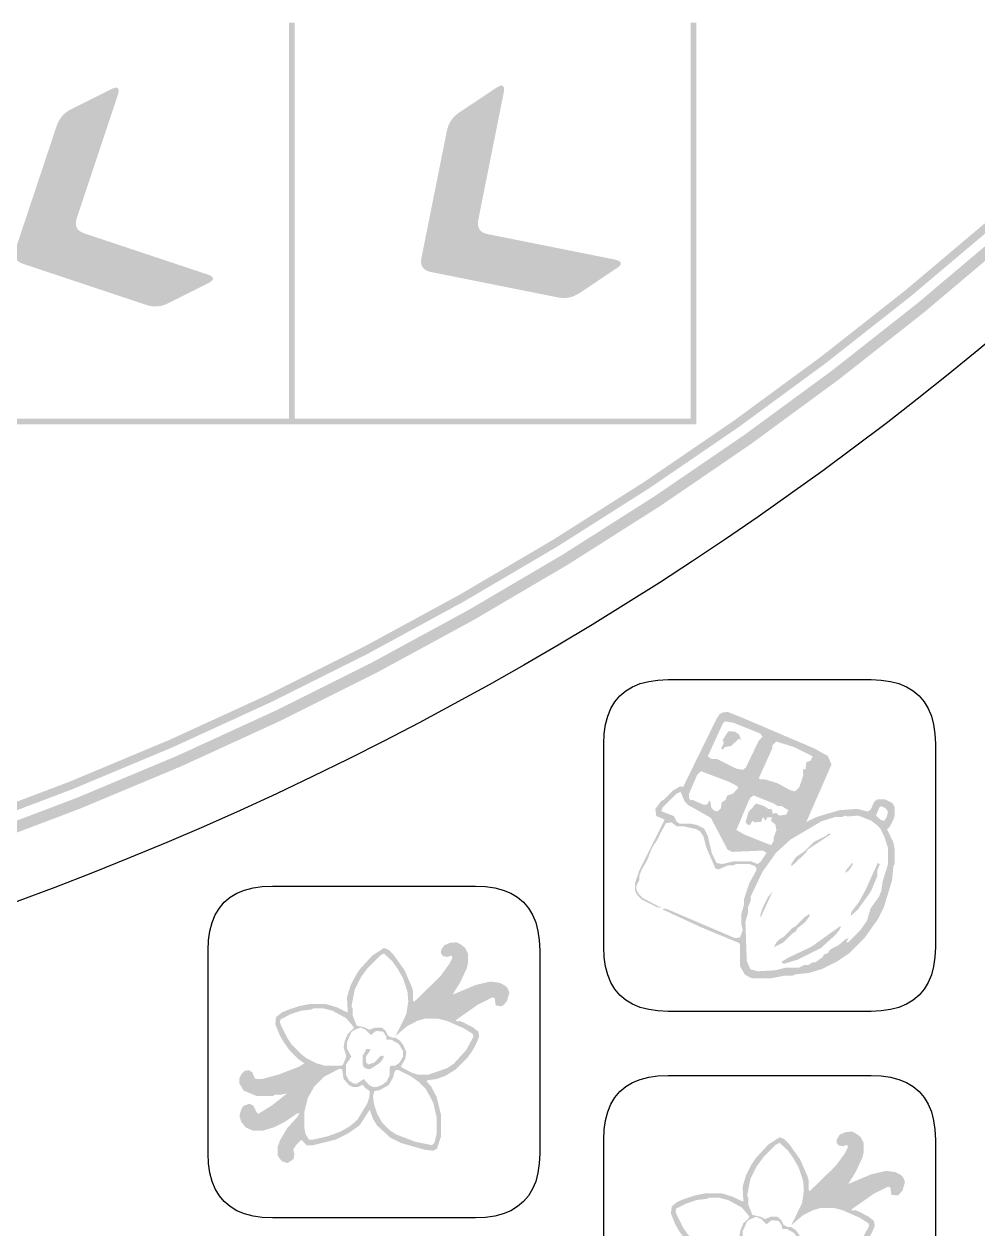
# Model space of a CAD drawing. Header units: millimetres. Extents: x 5 to 414, y 6 to 775.
# Drawn here: x 276.2 to 331.6, y 384.2 to 454.2 of the extents above; entities that cross this region are included whole.
import ezdxf

# ---------------------------------------------------------------- set-up
doc = ezdxf.new("R2010")
doc.units = ezdxf.units.MM
doc.layers.add('CUT', color=1, linetype='Continuous')
doc.layers.add('RASTER', color=7, linetype='Continuous')

msp = doc.modelspace()

# ---------------------------------------------------------------- hatches: boundary and pattern name
at = {"layer": 'RASTER'}
for points in [[(395.28, 562.756), (394.491, 556.497), (393.492, 550.267), (392.282, 544.076), (390.863, 537.929), (389.237, 531.833), (387.405, 525.796), (385.37, 519.824), (383.135, 513.925), (380.701, 508.104), (378.071, 502.37), (375.249, 496.727), (372.237, 491.184), (369.04, 485.745), (365.66, 480.418), (362.102, 475.209), (358.369, 470.122), (354.467, 465.165), (350.399, 460.343), (346.17, 455.662), (341.785, 451.126), (337.249, 446.741), (332.568, 442.512), (327.746, 438.444), (322.789, 434.542), (317.702, 430.809), (312.493, 427.251), (307.166, 423.871), (301.727, 420.674), (296.183, 417.662), (290.541, 414.84), (284.807, 412.21), (278.986, 409.776), (273.087, 407.541), (267.115, 405.506), (261.078, 403.674), (254.982, 402.048), (248.835, 400.629), (242.644, 399.419), (236.414, 398.42), (230.155, 397.631), (230.105, 398.096), (236.348, 398.882), (242.562, 399.879), (248.738, 401.086), (254.87, 402.501), (260.95, 404.123), (266.972, 405.95), (272.929, 407.98), (278.813, 410.21), (284.619, 412.638), (290.339, 415.261), (295.968, 418.076), (301.497, 421.08), (306.922, 424.27), (312.236, 427.641), (317.432, 431.19), (322.506, 434.913), (327.451, 438.806), (332.261, 442.864), (336.931, 447.082), (341.455, 451.456), (345.829, 455.98), (350.047, 460.65), (354.105, 465.46), (357.998, 470.405), (361.721, 475.478), (365.27, 480.675), (368.641, 485.989), (371.831, 491.414), (374.835, 496.943), (377.65, 502.572), (380.273, 508.292), (382.701, 514.098), (384.931, 519.982), (386.961, 525.939), (388.787, 531.961), (390.41, 538.041), (391.825, 544.173), (393.032, 550.349), (394.029, 556.563), (394.815, 562.806)], [(396.487, 562.625), (395.693, 556.324), (394.687, 550.055), (393.469, 543.823), (392.041, 537.636), (390.404, 531.5), (388.561, 525.424), (386.513, 519.413), (384.263, 513.475), (381.813, 507.617), (379.166, 501.845), (376.325, 496.166), (373.294, 490.586), (370.076, 485.112), (366.674, 479.751), (363.093, 474.507), (359.336, 469.388), (355.408, 464.398), (351.314, 459.545), (347.057, 454.833), (342.644, 450.267), (338.078, 445.854), (333.366, 441.597), (328.513, 437.503), (323.523, 433.575), (318.404, 429.818), (313.16, 426.237), (307.799, 422.835), (302.325, 419.617), (296.745, 416.586), (291.066, 413.745), (285.294, 411.098), (279.436, 408.648), (273.498, 406.398), (267.487, 404.35), (261.411, 402.507), (255.275, 400.87), (249.088, 399.442), (242.856, 398.224), (236.587, 397.218), (230.286, 396.424), (230.216, 397.074), (236.494, 397.865), (242.742, 398.868), (248.952, 400.081), (255.118, 401.504), (261.232, 403.135), (267.287, 404.972), (273.277, 407.013), (279.194, 409.256), (285.031, 411.697), (290.783, 414.335), (296.443, 417.165), (302.003, 420.186), (307.458, 423.393), (312.801, 426.783), (318.026, 430.352), (323.128, 434.095), (328.1, 438.01), (332.936, 442.09), (337.632, 446.331), (342.182, 450.729), (346.58, 455.279), (350.821, 459.975), (354.901, 464.811), (358.815, 469.783), (362.559, 474.885), (366.128, 480.11), (369.518, 485.453), (372.725, 490.908), (375.746, 496.468), (378.576, 502.128), (381.214, 507.879), (383.655, 513.717), (385.898, 519.634), (387.939, 525.624), (389.776, 531.679), (391.407, 537.793), (392.83, 543.959), (394.043, 550.169), (395.046, 556.417), (395.837, 562.695)], [(291.562, 454.323), (291.888, 454.323), (291.888, 431.299), (291.562, 431.299)], [(314.912, 454.323), (315.238, 454.323), (315.238, 431.299), (314.912, 431.299)], [(286.8, 439.691), (286.946, 439.634), (287.051, 439.574), (287.116, 439.512), (287.141, 439.446), (287.126, 439.378), (287.07, 439.307), (286.974, 439.233), (286.838, 439.156), (284.54, 438.007), (284.383, 437.937), (284.225, 437.884), (284.065, 437.848), (283.904, 437.828), (283.742, 437.825), (283.579, 437.838), (283.415, 437.869), (283.249, 437.916), (276.12, 440.292), (275.968, 440.354), (275.843, 440.431), (275.746, 440.521), (275.677, 440.624), (275.635, 440.742), (275.621, 440.874), (275.635, 441.019), (275.677, 441.178), (278.053, 448.307), (278.115, 448.468), (278.189, 448.618), (278.276, 448.756), (278.376, 448.884), (278.488, 449.001), (278.613, 449.107), (278.751, 449.201), (278.901, 449.285), (281.199, 450.434), (281.342, 450.497), (281.459, 450.529), (281.549, 450.531), (281.613, 450.503), (281.651, 450.444), (281.661, 450.354), (281.646, 450.234), (281.604, 450.083), (279.227, 442.953), (279.186, 442.794), (279.172, 442.649), (279.186, 442.517), (279.227, 442.4), (279.296, 442.296), (279.393, 442.206), (279.518, 442.13), (279.67, 442.067)], [(310.484, 440.552), (310.636, 440.514), (310.749, 440.468), (310.821, 440.414), (310.854, 440.352), (310.847, 440.282), (310.801, 440.205), (310.714, 440.119), (310.588, 440.026), (308.451, 438.601), (308.304, 438.513), (308.153, 438.44), (308, 438.384), (307.843, 438.344), (307.682, 438.321), (307.519, 438.314), (307.352, 438.324), (307.182, 438.35), (299.813, 439.824), (299.654, 439.867), (299.521, 439.927), (299.413, 440.004), (299.332, 440.099), (299.276, 440.21), (299.246, 440.339), (299.242, 440.485), (299.263, 440.648), (300.737, 448.017), (300.778, 448.184), (300.833, 448.342), (300.903, 448.491), (300.986, 448.63), (301.083, 448.759), (301.194, 448.88), (301.318, 448.991), (301.457, 449.093), (303.594, 450.518), (303.729, 450.598), (303.841, 450.645), (303.93, 450.658), (303.997, 450.637), (304.042, 450.583), (304.063, 450.495), (304.063, 450.374), (304.04, 450.219), (302.566, 442.85), (302.544, 442.687), (302.549, 442.541), (302.579, 442.412), (302.635, 442.301), (302.716, 442.206), (302.824, 442.129), (302.957, 442.069), (303.115, 442.026)], [(268.212, 431.299), (291.888, 431.299), (291.888, 430.973), (268.212, 430.973)], [(291.562, 431.299), (315.238, 431.299), (315.238, 430.973), (291.562, 430.973)]]:
    msp.add_hatch(color=7, dxfattribs=at).paths.add_polyline_path(points)
h = msp.add_hatch(color=7, dxfattribs=at)
h.paths.add_polyline_path([(316.791, 414.235), (317.081, 414.258), (317.863, 413.945), (322.085, 412.147), (322.89, 411.701), (323.101, 411.209), (321.639, 407.87), (322.241, 408.159), (323.57, 408.55), (324.587, 408.628), (325.212, 408.472), (325.392, 408.605), (325.58, 409.043), (325.76, 409.176), (326.229, 409.176), (326.643, 408.965), (326.776, 408.707), (326.776, 408.237), (326.698, 408.003), (326.487, 407.588), (326.331, 407.432), (326.698, 406.674), (326.776, 406.283), (326.776, 405.423), (326.698, 405.266), (326.62, 404.484), (326.151, 402.92), (325.783, 402.193), (325.001, 401.099), (324.141, 400.239), (323.437, 399.769), (322.554, 399.324), (321.772, 399.089), (320.99, 399.011), (320.834, 398.933), (320.365, 398.933), (319.583, 398.776), (318.488, 398.776), (318.074, 398.988), (317.784, 399.48), (317.784, 400.731), (317.73, 400.833), (315.517, 401.748), (313.273, 402.788), (313.406, 402.842), (313.64, 402.764), (317.472, 401.122), (317.761, 401.146), (317.863, 401.357), (317.941, 401.591), (317.863, 401.904), (317.863, 402.53), (318.019, 403.077), (318.019, 403.39), (318.332, 404.328), (318.723, 405.032), (318.723, 405.188), (318.668, 405.29), (318.332, 405.423), (317.55, 405.423), (317.393, 405.344), (317.081, 405.344), (316.533, 405.11), (316.353, 405.165), (315.83, 406.361), (315.65, 407.041), (315.462, 407.323), (315.204, 407.455), (314.5, 407.612), (314.109, 407.612), (313.797, 407.846), (313.46, 407.792), (312.96, 406.806), (312.679, 406.384), (312.389, 405.657), (312.076, 405.11), (311.92, 404.719), (311.92, 404.484), (311.764, 404.171), (311.764, 403.937), (311.897, 403.679), (312.131, 403.444), (313.226, 402.866), (312.937, 402.92), (312.053, 403.366), (311.818, 403.601), (311.686, 403.859), (311.686, 404.328), (311.92, 405.032), (313.406, 408.003), (312.913, 408.214), (312.858, 408.628), (313.195, 409.074), (313.351, 409.152), (313.851, 409.668), (314.289, 409.934), (314.477, 409.903), (316.432, 413.891), (316.588, 414.125)])
h.paths.add_polyline_path([(316.924, 413.711), (316.791, 413.609), (315.908, 411.678), (316.142, 411.521), (316.455, 411.521), (317.55, 410.974), (317.941, 410.896), (318.121, 411.029), (318.856, 412.561), (319.09, 412.827), (318.957, 413.007), (317.393, 413.632)], flags=0)
h.paths.add_polyline_path([(317.104, 413.14), (317.495, 413.109), (317.73, 412.952), (317.808, 412.718), (317.917, 412.639), (317.706, 412.694), (317.26, 412.28), (316.924, 412.225), (316.768, 412.069), (316.69, 412.147), (316.846, 412.46), (316.768, 412.616)], flags=0)
h.paths.add_polyline_path([(319.895, 412.538), (319.661, 412.303), (319.661, 412.147), (318.879, 410.427), (318.957, 410.349), (319.192, 410.349), (319.974, 410.114), (320.677, 409.723), (320.99, 409.645), (321.225, 409.879), (321.459, 410.583), (321.436, 410.919), (321.592, 410.919), (321.639, 411.342), (321.874, 411.42), (322.007, 411.678), (320.912, 412.225)], flags=0)
h.paths.add_polyline_path([(315.517, 410.818), (315.282, 410.583), (314.813, 409.488), (314.813, 409.254), (314.915, 409.121), (315.024, 409.152), (315.673, 408.863), (315.884, 408.886), (315.986, 409.097), (316.064, 409.019), (316.119, 408.683), (316.275, 408.527), (316.455, 408.472), (316.666, 408.652), (316.713, 408.996), (316.948, 409.152), (317.026, 409.387), (317.37, 409.512), (317.683, 409.856), (317.573, 409.981), (317.159, 410.192)], flags=0)
h.paths.add_polyline_path([(314.321, 409.621), (314.086, 409.512), (313.304, 408.73), (313.195, 408.495), (313.93, 408.214), (314.086, 407.901), (314.266, 407.768), (314.891, 407.768), (315.282, 407.69), (315.697, 407.479), (315.908, 407.065), (316.142, 406.048), (316.432, 405.477), (316.768, 405.423), (317.393, 405.579), (318.41, 405.579), (318.801, 405.423), (318.981, 405.555), (319.325, 406.072), (319.114, 406.204), (317.315, 406.126), (317.057, 406.259), (316.088, 408.104), (314.79, 408.839), (314.555, 409.074)], flags=0)
h.paths.add_polyline_path([(318.566, 409.41), (318.386, 409.277), (318.253, 409.019), (317.573, 407.401), (318.019, 407.143), (319.583, 406.517), (319.739, 406.752), (319.739, 406.986), (319.895, 407.377), (319.841, 407.714), (319.583, 407.925), (319.637, 408.136), (319.372, 408.136), (319.27, 407.925), (319.114, 408.159), (319.012, 407.87), (318.644, 407.846), (318.488, 407.925), (318.386, 407.714), (318.253, 407.69), (318.097, 407.846), (318.277, 408.448), (318.723, 408.941), (319.192, 408.785), (319.426, 408.628), (319.637, 408.605), (319.684, 408.339), (319.895, 408.394), (320.052, 408.237), (320.466, 408.292), (320.599, 408.55), (320.208, 408.785), (319.974, 408.785), (319.739, 408.941)], flags=0)
h.paths.add_polyline_path([(325.994, 408.785), (325.893, 408.73), (325.682, 408.237), (325.971, 407.979), (326.151, 407.925), (326.307, 408.159), (326.385, 408.472), (326.252, 408.652)], flags=0)
h.paths.add_polyline_path([(323.883, 408.237), (323.727, 408.159), (323.336, 408.159), (322.554, 407.925), (320.732, 406.853), (319.872, 406.072), (319.09, 404.977), (318.41, 403.546), (318.41, 403.311), (318.253, 402.92), (318.253, 402.608), (318.097, 402.06), (318.175, 399.793), (318.386, 399.3), (318.824, 399.191), (319.817, 399.246), (320.443, 399.402), (321.225, 399.402), (321.537, 399.558), (321.772, 399.558), (322.007, 399.715), (322.163, 399.715), (322.577, 400.004), (322.656, 400.16), (322.89, 400.239), (323, 400.442), (323.516, 400.708), (323.938, 401.067), (324.094, 401.099), (323.961, 400.888), (324.063, 400.864), (324.767, 401.568), (325.158, 402.115), (325.369, 402.842), (325.861, 403.523), (325.994, 403.859), (326.072, 404.406), (326.385, 405.423), (326.385, 406.361), (326.174, 407.01), (325.94, 407.479), (325.705, 407.714), (325.392, 407.948), (324.665, 408.237), (324.016, 408.183)], flags=0)
h.paths.add_polyline_path([(322.89, 407.197), (323.078, 407.166), (321.717, 406.259), (321.639, 406.103), (320.779, 405.29), (320.756, 405.423), (321.045, 405.837), (321.514, 406.15), (322.061, 406.697), (322.843, 407.088)], flags=0)
h.paths.add_polyline_path([(324.298, 405.477), (324.352, 405.423), (324.141, 405.086), (323.907, 404.899), (323.938, 405.055)], flags=0)
h.paths.add_polyline_path([(325.783, 405.477), (325.916, 405.423), (325.76, 405.032), (325.76, 404.719), (325.392, 403.835), (324.642, 402.788), (324.219, 402.397), (324.251, 402.631), (324.689, 403.21), (325.079, 403.913)], flags=0)
h.paths.add_polyline_path([(319.684, 403.835), (318.981, 402.318), (318.957, 402.451), (319.114, 402.92), (319.403, 403.491)], flags=0)
h.paths.add_polyline_path([(321.795, 402.506), (321.85, 402.451), (321.795, 402.35), (321.561, 402.037), (321.123, 401.693), (321.014, 401.49), (320.81, 401.38), (320.31, 400.864), (319.763, 400.598), (319.872, 400.833), (320.107, 401.067), (320.31, 401.177), (320.81, 401.693), (321.014, 401.802), (321.514, 402.318)], flags=0)
h.paths.add_polyline_path([(323.594, 401.802), (323.649, 401.748), (323.594, 401.646), (323.359, 401.333), (322.499, 400.551), (321.147, 399.871), (320.365, 399.636), (320.232, 399.66), (320.232, 399.769), (320.576, 399.973), (321.952, 400.629)], flags=0)
h = msp.add_hatch(color=7, dxfattribs=at)
h.paths.add_polyline_path([(300.944, 400.851), (301.315, 400.87), (301.53, 400.76), (301.791, 400.564), (301.966, 400.219), (301.966, 399.633), (301.901, 399.373), (301.53, 398.572), (301.074, 397.829), (302.422, 398.396), (303.269, 398.591), (303.79, 398.526), (304.135, 398.35), (304.265, 398.22), (304.376, 397.94), (304.226, 397.439), (304.005, 397.204), (303.92, 397.159), (303.575, 397.204), (303.529, 397.615), (303.399, 397.68), (302.533, 397.243), (301.27, 396.358), (301.335, 396.267), (301.445, 396.312), (301.641, 396.247), (302.246, 395.941), (302.572, 395.681), (302.618, 395.401), (302.487, 395.075), (302.246, 394.6), (301.921, 394.144), (301.27, 393.493), (300.664, 393.122), (300.143, 392.926), (299.622, 392.861), (299.557, 392.796), (299.837, 392.49), (300.143, 391.884), (300.404, 390.842), (300.404, 389.605), (300.163, 388.869), (299.948, 388.759), (299.427, 388.824), (298.059, 389.214), (297.454, 389.521), (296.672, 390.237), (296.431, 390.647), (296.256, 391.148), (295.67, 390.237), (295.018, 389.781), (294.283, 389.41), (292.98, 389.084), (292.59, 389.084), (292.283, 389.39), (291.984, 389.104), (291.808, 388.824), (291.873, 388.563), (291.828, 388.283), (291.483, 388.042), (291.137, 388.153), (290.896, 388.498), (290.896, 388.954), (291.027, 389.345), (291.463, 390.081), (292.023, 390.693), (292.179, 390.953), (292.049, 390.927), (291.307, 390.432), (290.701, 390.126), (290.05, 389.931), (289.464, 389.931), (289.054, 390.107), (288.793, 390.432), (288.683, 390.777), (288.793, 391.188), (288.897, 391.344), (289.073, 391.428), (289.269, 391.494), (289.483, 391.383), (289.705, 390.953), (289.79, 390.908), (290.59, 391.409), (291.463, 392.099), (291.092, 392.015), (290.766, 392.015), (290.636, 391.949), (289.659, 391.949), (288.923, 392.255), (288.683, 392.666), (288.683, 392.991), (288.793, 393.206), (288.989, 393.402), (289.203, 393.447), (289.418, 393.336), (289.575, 392.972), (289.659, 392.926), (289.985, 392.926), (290.962, 393.187), (292.134, 393.642), (292.459, 393.838), (292.114, 394.079), (291.593, 394.6), (291.268, 395.055), (291.027, 395.466), (290.766, 396.117), (290.812, 396.527), (291.137, 396.788), (291.548, 396.963), (292.134, 397.159), (292.785, 397.289), (293.697, 397.289), (294.348, 397.094), (294.979, 396.788), (294.934, 397.68), (295.129, 398.331), (295.435, 398.936), (295.696, 399.327), (296.412, 400.109), (297.083, 400.545), (297.363, 400.434), (297.623, 400.174), (298.274, 399.262), (298.711, 398.266), (298.776, 398.005), (298.776, 397.484), (298.841, 397.419), (300.358, 398.897), (300.879, 399.614), (301.055, 399.959), (301.035, 400.069), (300.925, 400.089), (300.794, 400.024), (300.514, 400.069), (300.404, 400.219), (300.404, 400.415), (300.579, 400.695)])
h.paths.add_polyline_path([(297.083, 400.219), (296.868, 400.109), (296.151, 399.392), (295.761, 398.871), (295.39, 398.136), (295.194, 397.159), (295.259, 397.029), (295.259, 396.638), (295.5, 396.032), (295.976, 395.922), (296.236, 395.791), (296.562, 395.922), (296.952, 395.922), (297.167, 395.746), (297.324, 395.446), (297.538, 395.335), (297.734, 395.335), (298.014, 395.16), (298.209, 394.899), (298.385, 394.489), (298.32, 394.098), (298.059, 393.642), (298.645, 393.317), (299.036, 393.187), (299.687, 393.187), (300.749, 393.558), (301.139, 393.818), (301.856, 394.6), (302.292, 395.401), (302.246, 395.55), (301.725, 395.876), (300.729, 396.312), (300.208, 396.442), (299.492, 396.442), (299.036, 396.312), (298.431, 396.006), (297.753, 395.42), (298.385, 396.703), (298.496, 397.439), (298.45, 398.005), (298.19, 398.787), (297.884, 399.327), (297.558, 399.783)], flags=0)
h.paths.add_polyline_path([(292.98, 397.029), (292.85, 396.963), (292.264, 396.898), (291.678, 396.703), (291.072, 396.397), (291.027, 396.247), (291.092, 396.052), (291.463, 395.316), (291.723, 394.925), (292.31, 394.339), (292.57, 394.144), (293.176, 393.838), (293.631, 393.708), (294.608, 393.708), (294.693, 393.753), (294.869, 394.163), (294.869, 394.359), (294.738, 394.749), (294.804, 395.14), (294.979, 395.55), (295.279, 395.837), (295.324, 395.922), (295.279, 396.006), (294.888, 396.462), (294.087, 396.898), (293.566, 397.029)], flags=0)
h.paths.add_polyline_path([(295.715, 395.922), (295.305, 395.746), (295.175, 395.615), (294.934, 395.075), (294.934, 394.684), (295.194, 394.228), (294.869, 393.773), (294.869, 393.187), (295.044, 392.842), (295.324, 392.666), (295.52, 392.666), (295.911, 392.926), (296.217, 392.581), (296.431, 392.47), (296.692, 392.47), (296.972, 392.581), (297.232, 392.776), (297.408, 393.122), (297.428, 393.688), (297.734, 393.708), (297.975, 393.857), (298.19, 394.228), (298.19, 394.554), (297.949, 394.964), (297.538, 395.205), (297.232, 395.225), (297.213, 395.401), (297.037, 395.681), (296.627, 395.726), (296.321, 395.485), (295.995, 395.811)], flags=0)
h.paths.add_polyline_path([(296.06, 394.665), (296.236, 394.684), (296.301, 394.619), (296.041, 394.228), (296.041, 393.903), (296.171, 393.773), (296.516, 393.883), (296.868, 394.248), (297.017, 394.294), (297.083, 394.228), (296.972, 394.014), (296.777, 393.818), (296.301, 393.512), (296.106, 393.512), (295.93, 393.597), (295.845, 393.773), (295.845, 394.294)], flags=0)
h.paths.add_polyline_path([(294.478, 393.512), (293.612, 393.076), (293.026, 392.49), (292.655, 391.819), (292.459, 391.038), (292.459, 390.061), (292.524, 389.735), (292.72, 389.41), (292.98, 389.41), (293.827, 389.605), (294.543, 389.866), (295.084, 390.172), (295.539, 390.562), (296.106, 391.494), (296.236, 391.884), (296.256, 392.229), (296.021, 392.386), (295.845, 392.601), (295.585, 392.47), (295.259, 392.47), (295.044, 392.581), (294.738, 392.926), (294.654, 393.493)], flags=0)
h.paths.add_polyline_path([(297.799, 393.447), (297.714, 393.402), (297.604, 392.991), (297.363, 392.581), (296.822, 392.275), (296.542, 392.229), (296.497, 392.145), (296.451, 391.93), (296.497, 391.494), (296.692, 390.908), (296.998, 390.367), (297.389, 389.976), (297.779, 389.716), (298.906, 389.28), (299.883, 389.084), (300.013, 389.214), (300.143, 389.735), (300.143, 390.712), (299.948, 391.559), (299.511, 392.36), (299.121, 392.75), (298.665, 393.076), (297.929, 393.447)], flags=0)
h = msp.add_hatch(color=7, dxfattribs=at)
h.paths.add_polyline_path([(323.944, 389.851), (324.315, 389.87), (324.53, 389.76), (324.791, 389.564), (324.966, 389.219), (324.966, 388.633), (324.901, 388.373), (324.53, 387.572), (324.074, 386.829), (325.422, 387.396), (326.269, 387.591), (326.79, 387.526), (327.135, 387.35), (327.265, 387.22), (327.376, 386.94), (327.226, 386.439), (327.005, 386.204), (326.92, 386.159), (326.575, 386.204), (326.529, 386.615), (326.399, 386.68), (325.533, 386.243), (324.27, 385.358), (324.335, 385.267), (324.445, 385.312), (324.641, 385.247), (325.246, 384.941), (325.572, 384.681), (325.618, 384.401), (325.487, 384.075), (325.246, 383.6), (324.921, 383.144), (324.27, 382.493), (323.664, 382.122), (323.143, 381.926), (322.622, 381.861), (322.557, 381.796), (322.837, 381.49), (323.143, 380.884), (323.404, 379.842), (323.404, 378.605), (323.163, 377.869), (322.948, 377.759), (322.427, 377.824), (321.059, 378.214), (320.454, 378.521), (319.672, 379.237), (319.431, 379.647), (319.256, 380.148), (318.67, 379.237), (318.018, 378.781), (317.283, 378.41), (315.98, 378.084), (315.59, 378.084), (315.283, 378.39), (314.984, 378.104), (314.808, 377.824), (314.873, 377.563), (314.828, 377.283), (314.483, 377.042), (314.137, 377.153), (313.896, 377.498), (313.896, 377.954), (314.027, 378.345), (314.463, 379.081), (315.023, 379.693), (315.179, 379.953), (315.049, 379.927), (314.307, 379.432), (313.701, 379.126), (313.05, 378.931), (312.464, 378.931), (312.054, 379.107), (311.793, 379.432), (311.683, 379.777), (311.793, 380.188), (311.897, 380.344), (312.073, 380.428), (312.269, 380.494), (312.483, 380.383), (312.705, 379.953), (312.79, 379.908), (313.59, 380.409), (314.463, 381.099), (314.092, 381.015), (313.766, 381.015), (313.636, 380.949), (312.659, 380.949), (311.923, 381.255), (311.683, 381.666), (311.683, 381.991), (311.793, 382.206), (311.989, 382.402), (312.203, 382.447), (312.418, 382.336), (312.575, 381.972), (312.659, 381.926), (312.985, 381.926), (313.962, 382.187), (315.134, 382.642), (315.459, 382.838), (315.114, 383.079), (314.593, 383.6), (314.268, 384.055), (314.027, 384.466), (313.766, 385.117), (313.812, 385.527), (314.137, 385.788), (314.548, 385.963), (315.134, 386.159), (315.785, 386.289), (316.697, 386.289), (317.348, 386.094), (317.979, 385.788), (317.934, 386.68), (318.129, 387.331), (318.435, 387.936), (318.696, 388.327), (319.412, 389.109), (320.083, 389.545), (320.363, 389.434), (320.623, 389.174), (321.274, 388.262), (321.711, 387.266), (321.776, 387.005), (321.776, 386.484), (321.841, 386.419), (323.358, 387.897), (323.879, 388.614), (324.055, 388.959), (324.035, 389.069), (323.925, 389.089), (323.794, 389.024), (323.514, 389.069), (323.404, 389.219), (323.404, 389.415), (323.579, 389.695)])
h.paths.add_polyline_path([(320.083, 389.219), (319.868, 389.109), (319.151, 388.392), (318.761, 387.871), (318.39, 387.136), (318.194, 386.159), (318.259, 386.029), (318.259, 385.638), (318.5, 385.032), (318.976, 384.922), (319.236, 384.791), (319.562, 384.922), (319.952, 384.922), (320.167, 384.746), (320.324, 384.446), (320.538, 384.335), (320.734, 384.335), (321.014, 384.16), (321.209, 383.899), (321.385, 383.489), (321.32, 383.098), (321.059, 382.642), (321.645, 382.317), (322.036, 382.187), (322.687, 382.187), (323.749, 382.558), (324.139, 382.818), (324.856, 383.6), (325.292, 384.401), (325.246, 384.55), (324.725, 384.876), (323.729, 385.312), (323.208, 385.442), (322.492, 385.442), (322.036, 385.312), (321.431, 385.006), (320.753, 384.42), (321.385, 385.703), (321.496, 386.439), (321.45, 387.005), (321.19, 387.787), (320.884, 388.327), (320.558, 388.783)], flags=0)
h.paths.add_polyline_path([(315.98, 386.029), (315.85, 385.963), (315.264, 385.898), (314.678, 385.703), (314.072, 385.397), (314.027, 385.247), (314.092, 385.052), (314.463, 384.316), (314.723, 383.925), (315.31, 383.339), (315.57, 383.144), (316.176, 382.838), (316.631, 382.708), (317.608, 382.708), (317.693, 382.753), (317.869, 383.163), (317.869, 383.359), (317.738, 383.749), (317.804, 384.14), (317.979, 384.55), (318.279, 384.837), (318.324, 384.922), (318.279, 385.006), (317.888, 385.462), (317.087, 385.898), (316.566, 386.029)], flags=0)
h.paths.add_polyline_path([(318.715, 384.922), (318.305, 384.746), (318.175, 384.615), (317.934, 384.075), (317.934, 383.684), (318.194, 383.228), (317.869, 382.773), (317.869, 382.187), (318.044, 381.842), (318.324, 381.666), (318.52, 381.666), (318.911, 381.926), (319.217, 381.581), (319.431, 381.47), (319.692, 381.47), (319.972, 381.581), (320.232, 381.776), (320.408, 382.122), (320.428, 382.688), (320.734, 382.708), (320.975, 382.857), (321.19, 383.228), (321.19, 383.554), (320.949, 383.964), (320.538, 384.205), (320.232, 384.225), (320.213, 384.401), (320.037, 384.681), (319.627, 384.726), (319.321, 384.485), (318.995, 384.811)], flags=0)
h.paths.add_polyline_path([(319.06, 383.665), (319.236, 383.684), (319.301, 383.619), (319.041, 383.228), (319.041, 382.903), (319.171, 382.773), (319.516, 382.883), (319.868, 383.248), (320.017, 383.294), (320.083, 383.228), (319.972, 383.014), (319.777, 382.818), (319.301, 382.512), (319.106, 382.512), (318.93, 382.597), (318.845, 382.773), (318.845, 383.294)], flags=0)
h.paths.add_polyline_path([(317.478, 382.512), (316.612, 382.076), (316.026, 381.49), (315.655, 380.819), (315.459, 380.038), (315.459, 379.061), (315.524, 378.735), (315.72, 378.41), (315.98, 378.41), (316.827, 378.605), (317.543, 378.866), (318.084, 379.172), (318.539, 379.562), (319.106, 380.494), (319.236, 380.884), (319.256, 381.229), (319.021, 381.386), (318.845, 381.601), (318.585, 381.47), (318.259, 381.47), (318.044, 381.581), (317.738, 381.926), (317.654, 382.493)], flags=0)
h.paths.add_polyline_path([(320.799, 382.447), (320.714, 382.402), (320.604, 381.991), (320.363, 381.581), (319.822, 381.275), (319.542, 381.229), (319.497, 381.145), (319.451, 380.93), (319.497, 380.494), (319.692, 379.908), (319.998, 379.367), (320.389, 378.976), (320.779, 378.716), (321.906, 378.28), (322.883, 378.084), (323.013, 378.214), (323.143, 378.735), (323.143, 379.712), (322.948, 380.559), (322.511, 381.36), (322.121, 381.75), (321.665, 382.076), (320.929, 382.447)], flags=0)

# ---------------------------------------------------------------- linework, layer by layer
at = {"layer": 'CUT'}
for points in [[(309.863, 412.403), (309.888, 412.988), (309.965, 413.528), (310.094, 414.019), (310.277, 414.462), (310.513, 414.855), (310.802, 415.198), (311.145, 415.487), (311.538, 415.723), (311.981, 415.906), (312.472, 416.035), (313.012, 416.112), (313.597, 416.138), (325.404, 416.138), (325.988, 416.112), (326.528, 416.035), (327.019, 415.906), (327.462, 415.723), (327.856, 415.487), (328.198, 415.198), (328.488, 414.855), (328.724, 414.462), (328.906, 414.019), (329.035, 413.528), (329.112, 412.988), (329.138, 412.403), (329.138, 400.596), (329.112, 400.012), (329.035, 399.472), (328.906, 398.981), (328.724, 398.538), (328.488, 398.144), (328.198, 397.802), (327.856, 397.512), (327.462, 397.276), (327.019, 397.094), (326.528, 396.965), (325.988, 396.888), (325.404, 396.862), (313.597, 396.862), (313.012, 396.888), (312.472, 396.965), (311.981, 397.094), (311.538, 397.276), (311.145, 397.512), (310.802, 397.802), (310.513, 398.144), (310.277, 398.538), (310.094, 398.981), (309.965, 399.472), (309.888, 400.012), (309.863, 400.596)], [(286.863, 400.403), (286.888, 400.988), (286.965, 401.528), (287.094, 402.019), (287.277, 402.462), (287.513, 402.855), (287.802, 403.198), (288.145, 403.487), (288.538, 403.723), (288.981, 403.906), (289.472, 404.035), (290.012, 404.112), (290.597, 404.138), (302.404, 404.138), (302.988, 404.112), (303.528, 404.035), (304.019, 403.906), (304.462, 403.723), (304.856, 403.487), (305.198, 403.198), (305.488, 402.855), (305.724, 402.462), (305.906, 402.019), (306.035, 401.528), (306.112, 400.988), (306.138, 400.403), (306.138, 388.596), (306.112, 388.012), (306.035, 387.472), (305.906, 386.981), (305.724, 386.538), (305.488, 386.144), (305.198, 385.802), (304.856, 385.512), (304.462, 385.276), (304.019, 385.094), (303.528, 384.965), (302.988, 384.888), (302.404, 384.862), (290.597, 384.862), (290.012, 384.888), (289.472, 384.965), (288.981, 385.094), (288.538, 385.276), (288.145, 385.512), (287.802, 385.802), (287.513, 386.144), (287.277, 386.538), (287.094, 386.981), (286.965, 387.472), (286.888, 388.012), (286.863, 388.596)]]:
    msp.add_lwpolyline(points, close=True, dxfattribs=at)
msp.add_lwpolyline([(309.863, 377.596), (309.863, 389.403), (309.888, 389.988), (309.965, 390.528), (310.094, 391.019), (310.277, 391.462), (310.513, 391.855), (310.802, 392.198), (311.145, 392.487), (311.538, 392.723), (311.981, 392.906), (312.472, 393.035), (313.012, 393.112), (313.597, 393.138), (325.404, 393.138), (325.988, 393.112), (326.528, 393.035), (327.019, 392.906), (327.462, 392.723), (327.856, 392.487), (328.198, 392.198), (328.488, 391.855), (328.724, 391.462), (328.906, 391.019), (329.035, 390.528), (329.112, 389.988), (329.138, 389.403), (329.138, 377.596)], dxfattribs=at)
for centre in [(210, 582.911), (210, 197.089)]:
    msp.add_circle(centre, 191.273, dxfattribs=at)

doc.saveas('drawing.dxf')
